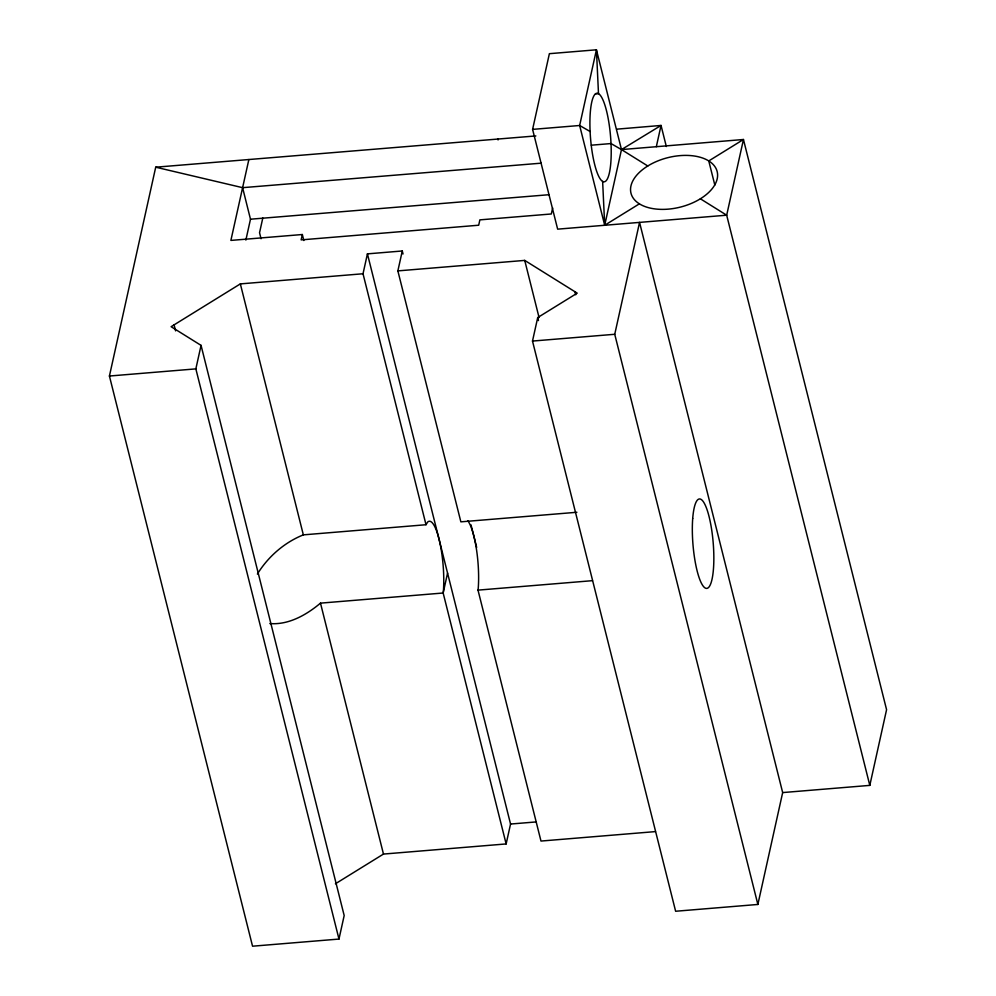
<?xml version="1.0" encoding="UTF-8"?>
<svg xmlns="http://www.w3.org/2000/svg" width="996" height="996" viewBox="0 0 996 996"><rect width="100%" height="100%" fill="white"/><g stroke="black" fill="none" stroke-linecap="round" stroke-linejoin="round"><path stroke-width="1.49" d="M655.48 831.598L540.99 841.06L478.005 590.13L478.242 588.263A44.87 10.147 85.3 0 0 467.896 520.871M403.031 253.992L402.284 250.98L367.424 253.868L363.017 273.763L240.347 283.897L171.113 326.7L201.055 345.375L344.18 915.548L338.976 939.066L252.548 946.2L109.423 376.027L155.712 167.191L242.601 187.671L250.482 219.207L245.863 240.086M248.863 159.534L230.885 240.41L302.336 234.521L301.141 239.887L478.69 225.221L479.873 219.867L551.323 213.978L552.668 207.965M757.869 904.455L614.744 334.283L639.557 222.394L782.669 792.579L757.869 904.455L675.624 911.253L532.499 341.068L537.716 317.562L577.219 293.148L524.73 260.404L397.865 270.887L460.862 521.842L576.896 512.268M338.976 939.066L195.851 368.881L201.055 345.375M262.807 217.987L259.545 232.728L261.052 238.741M397.865 270.887L402.284 250.98M591.3 145.192L611.021 143.561L621.479 149.587L743.452 139.502L726.682 215.198L557.648 229.155L532.599 129.38L549.381 53.684L596.43 49.8L621.479 149.587L604.697 225.27L639.395 203.831M447.565 573.111L443.158 593.006L506.142 843.936L383.472 854.07L335.403 883.788M656.327 146.698L661.045 125.446L616.698 129.169M506.142 843.936L510.55 824.041L367.424 253.868M782.669 792.579L869.807 785.383L886.577 709.687L743.452 139.502L708.766 160.941L714.829 185.082M257.379 574.057C268.098 556.677 284.37 542.459 303.344 534.864L426.014 524.73L427.658 522.041A44.87 10.147 85.3 0 1 439.585 541.438A44.87 10.147 85.3 0 1 443.394 591.138L443.158 593.006L320.488 603.14C306.482 614.881 288.653 625.115 269.829 623.558M595.459 93.923L598.496 93.674L596.43 49.8L579.647 125.496L604.697 225.27L602.63 181.409A44.422 10.047 85.3 0 1 590.479 110.382A44.422 10.047 85.3 0 1 608.593 120.815A44.422 10.047 85.3 0 1 602.63 181.409M532.599 129.38L579.647 125.496L590.105 131.509M155.712 167.191L535.848 135.929M242.601 187.671L541.363 163.157M250.482 219.207L549.269 194.693M109.423 376.027L195.851 368.881M532.499 341.068L614.744 334.283M478.005 590.13L592.483 580.668M510.55 824.041L536.309 821.912M647.786 165.983A44.422 25.498 -14.1 0 0 657.186 209.16A44.422 25.498 -14.1 0 0 717.269 172.022A44.422 25.498 -14.1 0 0 647.786 165.983L621.479 149.587L661.045 125.446L666.336 146.524M700.375 198.789L726.682 215.198L869.807 785.383M497.851 139.067L498.075 139.95M574.966 291.741L575.725 294.754M524.73 260.404L539.06 317.512M537.716 317.562L538.463 320.575M471.008 524.855L476.673 547.427M363.017 273.763L426.014 524.73M302.336 234.521L303.842 240.534M240.347 283.897L303.344 534.864M320.488 603.14L383.472 854.07M174.088 324.858L175.595 330.884M692.706 518.518A44.87 10.147 85.3 0 0 705.84 588.287A44.87 10.147 85.3 0 0 710.733 524.22A44.87 10.147 85.3 0 0 692.706 518.518"/></g></svg>
